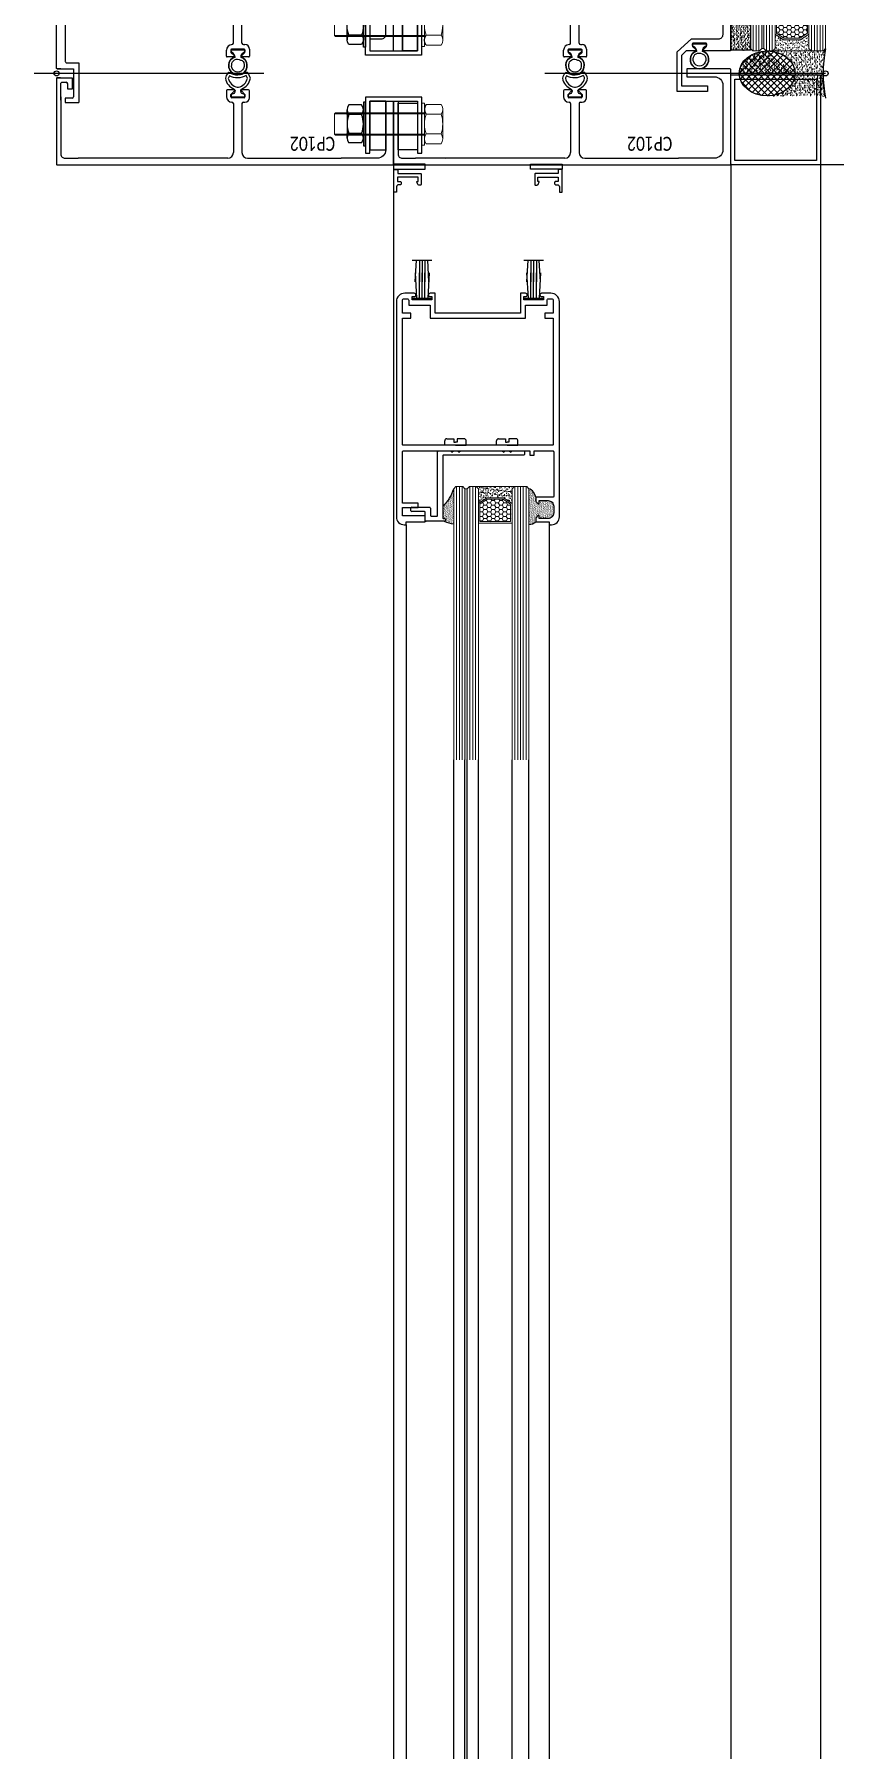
# Model space of a CAD drawing. Header units: millimetres. Extents: x 182 to 305, y 81 to 164.
# Drawn here: x 260.941 to 261.226, y 98.633 to 99.244 of the extents above; entities that cross this region are included whole.
import ezdxf

# ---------------------------------------------------------------- set-up
doc = ezdxf.new("R2010")
doc.units = ezdxf.units.MM
doc.linetypes.add('ACAD_ISO04W100', pattern=[30.5, 24, -3, 0.5, -3])
for name, color, linetype in [('Cascio-Accesorios', 7, 'Continuous'), ('Cascio-Perfil', 7, 'Continuous'), ('Cascio-Perfil Crudo', 7, 'Continuous'), ('Cascio-Rotulo', 7, 'Continuous'), ('Cascio-Silicona', 7, 'Continuous'), ('VMODULO', 7, 'Continuous')]:
    doc.layers.add(name, color=color, linetype=linetype)
doc.layers.add('Cascio-vidrio', color=7, linetype='Continuous', lineweight=9)
doc.styles.add('ROMANS', font='calibri.ttf', dxfattribs={"width": 0.8})
pattern_1 = [(142.5, (2297.59614, -19.48038), (0.0157483, 0.481706), [0, -0.38, 0, -0.425, 0, -0.40625]), (172.5, (2297.59614, -19.4804), (-0.4424442, 0.7055365), [0, -0.205, 0, -0.3425, 0, -0.13125]), (212.5, (2297.90364, -19.48038), (-0.7785355, 0.0014148), [0, -0.125, 0, -0.45, 0, -0.5875]), (222.5, (2297.90364, -19.4804), (-0.7515317, 0.219419), [0, -0.0625, 0, -0.295, 0, -0.3375])]
pattern_2 = [(37.5, (9165.6435, 6357.9147), (-0.04000078, 1.22353309), [0, -0.9652, 0, -1.0795, 0, -1.031875]), (7.5, (9165.6435, 6357.9147), (1.1238082, 1.79206275), [0, -0.5207, 0, -0.86995, 0, -0.333375]), (327.5, (9164.8624, 6357.9147), (1.97748093, 0.00359296), [0, -0.3175, 0, -1.143, 0, -1.49225]), (317.5, (9164.8624, 6357.9147), (1.90889113, 0.5573233), [0, -0.15875, 0, -0.7493, 0, -0.85725])]

# ---------------------------------------------------------------- blocks, each defined once
blk = doc.blocks.new('DVH 6+12+4-4')
at = {"layer": 'Cascio-vidrio', "lineweight": 5}
h = blk.add_hatch(dxfattribs=at)
h.set_pattern_fill('AR-SAND', color=9, scale=0.025, style=0)
h.set_pattern_definition([(217.5, (241.7352, 295.9723), (0.0400008, -1.223533), [0, -0.9652, 0, -1.0795, 0, -1.031875]), (187.5, (241.7352, 295.9723), (-1.123808, -1.792063), [0, -0.5207, 0, -0.86995, 0, -0.333375]), (147.5, (242.5162, 295.9723), (-1.977481, -0.003593), [0, -0.3175, 0, -1.143, 0, -1.49225]), (137.5, (242.5162, 295.9723), (-1.908891, -0.557323), [0, -0.15875, 0, -0.7493, 0, -0.85725])])
h.paths.add_polyline_path([(-20.76, -5.2), (-20.76, 0.8), (-8.76, 0.8), (-8.76, -5.2), (-11.76, -3.2), (-17.76, -3.2)])
at = {"layer": 'Cascio-vidrio', "ltscale": 0.8}
h = blk.add_hatch(color=9, dxfattribs=at)
h.dxf.hatch_style = 1
h.paths.add_polyline_path([(-4.76, -96.52), (-4, -96.52), (-4, 0), (-4.76, 0)])
at = {"layer": 'Cascio-vidrio', "lineweight": 5}
h = blk.add_hatch(dxfattribs=at)
h.set_pattern_fill('HONEY', color=9, scale=7.5, style=0)
h.set_pattern_definition([(180, (-1247.1529, -7950.73134), (-1.40625, 0.81189881), [0.9375, -1.875]), (60, (-1247.1529, -7950.73134), (1.40625, 0.81189882), [0.9375, -1.875]), (120, (-1247.1529, -7950.73134), (-3e-09, 1.62379763), [-1.875, 0.9375])])
h.paths.add_polyline_path([(-11.91, -3.7), (-17.61, -3.7), (-20.26, -5.47), (-20.26, -11.7), (-9.26, -11.7), (-9.26, -5.47)])
at = {"layer": 'Cascio-vidrio', "color": 9, "ltscale": 0.8}
for p, q in [((-25.76, -96.52), (-25.76, 0.8)), ((-24.76, -96.52), (-24.76, 0.8)), ((-23.76, -96.52), (-23.76, 0.8)), ((-22.76, -96.52), (-22.76, 0.8)), ((-21.76, -96.52), (-21.76, 0.8)), ((-7.76, -96.52), (-7.76, 0.8)), ((-6.76, -96.52), (-6.76, 0.8)), ((-5.76, -96.52), (-5.76, 0.8)), ((-3, -96.52), (-3, 0.8)), ((-2, -96.52), (-2, 0.8)), ((-1, -96.52), (-1, 0.8))]:
    blk.add_line(p, q, dxfattribs=at)
at = {"layer": 'Cascio-vidrio', "lineweight": 5}
blk.add_line((-7.76, 0.8), (-21.56, 0.8), dxfattribs=at)
at = {"layer": 'Cascio-vidrio', "lineweight": 13}
for p, q in [((-17.76, -3.2), (-20.76, -5.2)), ((-20.76, -12.2), (-20.76, -5.2)), ((-17.61, -3.7), (-20.26, -5.47)), ((-20.26, -11.7), (-20.26, -5.47)), ((-17.76, -3.2), (-11.76, -3.2)), ((-17.61, -3.7), (-11.91, -3.7)), ((-11.91, -3.7), (-9.26, -5.47)), ((-11.76, -3.2), (-8.76, -5.2)), ((-9.26, -5.47), (-9.26, -11.7)), ((-8.76, -5.2), (-8.76, -12.2)), ((-8.76, -12.2), (-20.76, -12.2)), ((-9.26, -11.7), (-20.26, -11.7))]:
    blk.add_line(p, q, dxfattribs=at)
at = {"layer": 'Cascio-vidrio', "ltscale": 0.8}
for points in [[(-26.76, -96.52), (-26.76, 0), (-25.96, 0.8), (-21.56, 0.8), (-20.76, 0), (-20.76, -96.52)], [(-8.76, -96.52), (-8.76, 0), (-7.96, 0.8), (-5.56, 0.8), (-4.76, 0), (-4.76, -96.52)], [(0, -96.52), (0, 0), (-0.8, 0.8), (-3.2, 0.8), (-4, 0), (-4, -96.52)]]:
    blk.add_lwpolyline(points, dxfattribs=at)
at = {"layer": 'Cascio-vidrio', "color": 9, "ltscale": 0.8}
blk.add_lwpolyline([(-4.76, -96.52), (-4.76, 0), (-4, 0), (-4, -96.52)], dxfattribs=at)
blk = doc.blocks.new('A$C198C253F')
at = {"layer": 'Cascio-Silicona'}
h = blk.add_hatch(dxfattribs=at)
h.set_pattern_fill('AR-SAND', color=256, scale=0.25)
h.set_pattern_definition([(142.5, (2297.59614, -0.48423), (0.0157483, 0.481706), [0, -0.38, 0, -0.425, 0, -0.40625]), (172.5, (2297.59614, -0.48423), (-0.4424442, 0.7055365), [0, -0.205, 0, -0.3425, 0, -0.13125]), (212.5, (2297.90364, -0.48423), (-0.7785355, 0.0014148), [0, -0.125, 0, -0.45, 0, -0.5875]), (222.5, (2297.90364, -0.4842), (-0.7515317, 0.219419), [0, -0.0625, 0, -0.295, 0, -0.3375])])
edge = h.paths.add_edge_path()
edge.add_arc((2171.065057, 33.534358), 0.5, 179.979876088, 270.000002806)
edge.add_arc((2171.065057, 33.534358), 0.5, 270.000002811, 360.000002818)
edge.add_line((2171.565057, 33.534358), (2171.565057, 33.734358))
edge.add_arc((2171.865057, 33.734358), 0.3, 90.00000281, 180.000002818, ccw=False)
edge.add_line((2171.865056, 34.034358), (2175.915056, 34.034359))
edge.add_arc((2185.429139, 42.387277), 12.66053, 221.281616586, 254.833045045)
edge.add_line((2182.116732, 30.167745), (2169.632602, 30.167745))
edge.add_arc((2180.179697, 29.059177), 10.605193, 155.039285884, 173.999874794, ccw=False)
h = blk.add_hatch(dxfattribs=at)
h.set_pattern_fill('AR-SAND', color=256, scale=0.25)
h.set_pattern_definition(pattern_1)
edge = h.paths.add_edge_path()
edge.add_arc((2178.993496, 3.980887), 3.049541, 271.85361261, 348.128811434, ccw=False)
edge.add_line((2179.092136, 0.932941), (2170.292136, 0.932941))
edge.add_line((2170.292136, 0.932941), (2169.297259, 3.353559))
edge.add_line((2169.297259, 3.353559), (2181.977815, 3.353559))
h = blk.add_hatch(dxfattribs=at)
h.set_pattern_fill('AR-SAND', color=256, scale=0.25)
h.set_pattern_definition(pattern_1)
edge = h.paths.add_edge_path()
edge.add_line((2171.492136, -0.267059), (2172.392136, -0.267059))
edge.add_arc((2172.392136, 0.032941), 0.3, 270, 359.999999997)
edge.add_line((2172.692136, 0.032941), (2171.792136, 0.932941))
edge.add_line((2171.792136, 0.932941), (2177.592136, 0.932941))
edge.add_line((2177.592136, 0.932941), (2176.692136, 0.032941))
edge.add_arc((2176.992136, 0.032941), 0.3, 180, 270)
edge.add_line((2176.992136, -0.267059), (2177.892136, -0.267059))
edge.add_line((2177.892136, -0.267059), (2177.892136, -3.473923))
edge.add_arc((2175.892136, -3.473923), 2, 270, 360, ccw=False)
edge.add_line((2175.892136, -5.473923), (2173.492136, -5.473923))
edge.add_arc((2173.492136, -3.473923), 2, 180, 270, ccw=False)
edge.add_line((2171.492136, -3.473923), (2171.492136, -0.267059))
at = {"layer": 'Cascio-Accesorios', "color": 1}
for p, q in [((2249.892136, 44.851067, 0.003682), (2249.892136, 37.851067, 0.003682)), ((2258.892136, 43.851067, 0.003682), (2249.892136, 43.351067, 0.003682)), ((2255.745608, 43.78143, 0.003682), (2263.492136, 43.351067, 0.003682)), ((2263.492136, 44.851067, 0.003682), (2263.492136, 37.851067, 0.003682)), ((2249.892136, 42.351067, 0.003682), (2258.892136, 42.351067, 0.003682)), ((2249.892136, 41.351067, 0.003682), (2258.892136, 41.351067, 0.003682)), ((2249.892136, 40.351067, 0.003682), (2258.892136, 40.351067, 0.003682)), ((2258.892136, 38.851067, 0.003682), (2249.892136, 39.351067, 0.003682)), ((2263.492136, 42.351067, 0.003682), (2255.745608, 42.351067, 0.003682)), ((2263.492136, 41.351067, 0.003682), (2255.745608, 41.351067, 0.003682)), ((2263.492136, 40.351067, 0.003682), (2255.745608, 40.351067, 0.003682)), ((2255.745608, 38.920704, 0.003682), (2263.492136, 39.351067, 0.003682)), ((2249.892136, 5.17124, 0.003682), (2249.892136, -1.82876, 0.003682)), ((2258.892136, 4.17124, 0.003682), (2249.892136, 3.67124, 0.003682)), ((2249.892136, 2.67124, 0.003682), (2258.892136, 2.67124, 0.003682)), ((2249.892136, 1.67124, 0.003682), (2258.892136, 1.67124, 0.003682)), ((2249.892136, 0.67124, 0.003682), (2258.892136, 0.67124, 0.003682)), ((2255.745608, 4.101602, 0.003682), (2263.492136, 3.67124, 0.003682)), ((2263.492136, 2.67124, 0.003682), (2255.745608, 2.67124, 0.003682)), ((2263.492136, 1.67124, 0.003682), (2255.745608, 1.67124, 0.003682)), ((2263.492136, 0.67124, 0.003682), (2255.745608, 0.67124, 0.003682)), ((2263.492136, 5.17124, 0.003682), (2263.492136, -1.82876, 0.003682)), ((2258.892136, -0.82876, 0.003682), (2249.892136, -0.32876, 0.003682)), ((2255.745608, -0.759123, 0.003682), (2263.492136, -0.32876, 0.003682))]:
    blk.add_line(p, q, dxfattribs=at)
at = {"layer": 'Cascio-Accesorios', "color": 8}
for p, q in [((2197.592136, 33.336642, 0.003682), (2199.12767, 33.336642, 0.003682)), ((2197.592136, 29.488212, 0.003682), (2197.592136, 33.336642, 0.003682)), ((2199.89767, 32.566643, 0.003682), (2199.897672, 30.064137, 0.003682)), ((2197.592136, 29.488212, 0.003682), (2197.592136, 25.639782, 0.003682)), ((2197.592136, 25.639782, 0.003682), (2199.12767, 25.639782, 0.003682)), ((2198.74267, 30.064137, 0.003682), (2198.74267, 29.488212, 0.003682)), ((2199.897672, 30.064137, 0.003682), (2198.74267, 30.064137, 0.003682)), ((2198.74267, 28.912287, 0.003682), (2198.74267, 29.488212, 0.003682)), ((2199.897672, 28.912287, 0.003682), (2198.74267, 28.912287, 0.003682)), ((2199.89767, 26.409782, 0.003682), (2199.897672, 28.912287, 0.003682)), ((2197.592136, 14.936642, 0.003682), (2199.12767, 14.936642, 0.003682)), ((2197.592136, 11.088212, 0.003682), (2197.592136, 14.936642, 0.003682)), ((2199.89767, 14.166643, 0.003682), (2199.897672, 11.664137, 0.003682)), ((2197.592136, 11.088212, 0.003682), (2197.592136, 7.239782, 0.003682)), ((2197.592136, 7.239782, 0.003682), (2199.12767, 7.239782, 0.003682)), ((2198.74267, 11.664137, 0.003682), (2198.74267, 11.088212, 0.003682)), ((2199.897672, 11.664137, 0.003682), (2198.74267, 11.664137, 0.003682)), ((2198.74267, 10.512287, 0.003682), (2198.74267, 11.088212, 0.003682)), ((2199.897672, 10.512287, 0.003682), (2198.74267, 10.512287, 0.003682)), ((2199.89767, 8.009782, 0.003682), (2199.897672, 10.512287, 0.003682))]:
    blk.add_line(p, q, dxfattribs=at)
for centre, start, end in [((2199.12767, 32.566642, 0.003682), 0.000031, 90), ((2199.12767, 26.409782, 0.003682), 270, 359.999969), ((2199.12767, 14.166642, 0.003682), 0.000031, 90), ((2199.12767, 8.009782, 0.003682), 270, 359.999969)]:
    blk.add_arc(centre, 0.77, start, end, dxfattribs=at)
at = {"layer": 'Cascio-Perfil', "ltscale": 2.5}
for p, q in [((2169.292136, 47.038131, 116092.850077), (1566.558862, 47.038131, 116092.850077)), ((2174.015055, 40.538212, 0.003682), (2174.015055, 45.030438, 0.003682)), ((2174.315055, 45.330438, 0.003682), (2175.215055, 45.330438, 0.003682)), ((2175.515055, 45.030438, 0.003682), (2175.515055, 38.738213, 0.003682)), ((2170.565057, 33.534534, 0.05733), (2170.565056, 39.938212, 0.003682)), ((2170.565057, 33.534534, -116092.789066), (2170.565056, 39.938212, -116092.842714)), ((2170.865056, 40.238212, 0.003682), (2173.715055, 40.238212, 0.003682)), ((2170.865056, 40.238212, -116092.842714), (2173.715055, 40.238212, -116092.842714)), ((2175.215056, 38.438213, 0.003682), (2172.665056, 38.438212, 0.003682)), ((2175.215056, 38.438213, -116092.842714), (2172.665056, 38.438212, -116092.842714)), ((2169.592136, -3.902981, 0.003682), (1566.558862, -3.902981, 116092.850077))]:
    blk.add_line(p, q, dxfattribs=at)
at = {"layer": 'Cascio-Perfil', "ltscale": 2.5, "elevation": 0.003682}
blk.add_lwpolyline([(2179.092136, 0.932941), (2177.592136, 0.932941), (2176.692136, 0.032941, 0.414214), (2176.992136, -0.267059), (2177.892136, -0.267059), (2177.892136, -3.473923, -0.414214), (2175.892136, -5.473923), (2173.492136, -5.473923, -0.414214), (2171.492136, -3.473923), (2171.492136, -0.267059), (2172.392136, -0.267059, 0.414214), (2172.692136, 0.032941), (2171.792136, 0.932941), (2170.292136, 0.932941), (2170.292136, -3.902981), (2169.592136, -3.902981, 0.414214), (2169.292136, -4.202981), (2169.292136, -4.673923, 0.414214), (2172.092136, -7.473923), (2248.692136, -7.473923, 0.414214), (2251.692136, -4.473923), (2251.692136, -1.17876, 0.414214), (2251.092136, -0.57876, 0.414214), (2250.492136, -1.17876), (2250.492136, -1.82876), (2249.292136, -1.82876), (2249.292136, 5.17124), (2250.492136, 5.17124), (2250.492136, 4.52124, 0.414214), (2251.092136, 3.92124, 0.414214), (2251.692136, 4.52124), (2251.692136, 6.382145), (2244.592136, 6.382145), (2244.592136, 36.682145), (2251.692136, 36.682145), (2251.692136, 38.501067, 0.414214), (2251.092136, 39.101067, 0.414214), (2250.492136, 38.501067), (2250.492136, 37.851067), (2249.292136, 37.851067), (2249.292136, 44.851067), (2250.492136, 44.851067), (2250.492136, 44.201067, 0.414214), (2251.092136, 43.601067, 0.414214), (2251.692136, 44.201067), (2251.692136, 47.538212, 0.414214), (2248.692136, 50.538212), (2247.492136, 50.538212), (2172.092136, 50.538212, 0.414214), (2169.292136, 47.738212), (2169.292136, 47.682941), (2169.294586, 47.338131, 0.414214), (2169.594586, 47.038131), (2170.294586, 47.038131), (2170.292136, 40.238212), (2172.492136, 40.238212), (2172.492136, 48.338212), (2175.492136, 48.338212), (2175.492136, 42.775096), (2176.992136, 42.775096), (2176.992136, 48.338212), (2195.292136, 48.338212, -0.414214), (2195.592136, 48.038212), (2195.592136, 31.238212), (2195.092136, 30.738212), (2195.592136, 30.238212), (2195.592136, 28.738212), (2195.092136, 28.238212), (2195.592136, 27.738212), (2195.592136, 12.838212), (2195.092136, 12.338212), (2195.592136, 11.838212), (2195.592136, 10.338212), (2195.092136, 9.838212), (2195.592136, 9.338212), (2195.592136, 3.027019), (2194.092136, 3.027019), (2194.092136, 1.527019), (2195.592136, 1.527019), (2195.592136, -5.173923, -0.414214), (2195.292136, -5.473923), (2179.392136, -5.473923, -0.414214), (2179.092136, -5.173923)], format="xyb", close=True, dxfattribs=at)
at = {"layer": 'Cascio-Perfil', "ltscale": 2.5}
for points, elevation in [([(2292.988156, 43.078634), (2292.988156, 50.076548), (2292.208156, 50.076548), (2291.462176, 50.076548), (2291.462176, 49.166548, -0.414214), (2291.072176, 48.776548), (2290.664834, 48.776548, -0.46718), (2290.280955, 49.235371), (2290.280955, 49.749507, 0.414214), (2289.580955, 50.449507), (2287.706426, 50.449507), (2287.706426, 51.449507), (2295.719226, 51.449507), (2295.719226, 50.049507), (2294.288156, 50.049507), (2294.288156, 41.969265, -0.414214), (2293.988156, 41.669265), (2290.487176, 41.669265, -0.414214), (2290.162176, 41.994265), (2290.162176, 42.502709, -0.29391), (2290.390534, 42.857634), (2291.278295, 43.261942, -0.545703), (2291.462176, 43.143634), (2291.462176, 42.883634, 0.414214), (2291.592176, 42.753634), (2292.788156, 42.753634, 0.414214), (2292.988156, 42.953634), (2292.988156, 50.076548)], 0.003682), ([(2247.492136, -3.086778), (2249.192136, -3.086778, -0.414214), (2249.692136, -3.586778), (2249.692136, -4.773923, -0.414214), (2249.192136, -5.273923), (2244.592136, -5.273923), (2244.592136, -2.273923), (2242.792136, -2.273923), (2242.792136, -5.273923), (2197.892136, -5.273923, -0.414214), (2197.592136, -4.973923), (2197.592136, 48.038212, -0.414214), (2197.892136, 48.338212), (2242.792136, 48.338212), (2242.792136, 45.338212), (2244.592136, 45.338212), (2244.592136, 48.338212), (2249.192136, 48.338212, -0.414214), (2249.692136, 47.838212), (2249.692136, 46.651067, -0.414214), (2249.192136, 46.151067), (2247.492136, 46.151067), (2247.492136, 38.482145), (2242.792136, 38.482145), (2242.792136, 4.582145), (2247.492136, 4.582145), (2247.492136, -3.12876)], 0.003682), ([(2172.365056, 36.134358, 0.414214), (2172.665056, 35.834358), (2195.292136, 35.834359, -0.414214), (2195.592136, 35.534359), (2195.592136, 5.230438, -0.414214), (2195.292136, 4.930438), (2194.392136, 4.930438, -0.414214), (2194.092136, 5.230438), (2194.092136, 33.734359, 0.414214), (2193.792136, 34.034359), (2171.865056, 34.034358, 0.414214), (2171.565057, 33.734358), (2171.565057, 33.534358, -0.414214), (2171.065057, 33.034358, -0.414316), (2170.565057, 33.534534)], 0.05733), ([(2172.365056, 36.134358, 0.414214), (2172.665056, 35.834358), (2195.292136, 35.834359, -0.414214), (2195.592136, 35.534359), (2195.592136, 5.230438, -0.414214), (2195.292136, 4.930438), (2194.392136, 4.930438, -0.414214), (2194.092136, 5.230438), (2194.092136, 33.734359, 0.414214), (2193.792136, 34.034359), (2171.865056, 34.034358, 0.414214), (2171.565057, 33.734358), (2171.565057, 33.534358, -0.414214), (2171.065057, 33.034358, -0.414316), (2170.565057, 33.534534)], -116092.789066), ([(2292.988156, -0.105818), (2292.988156, -7.103732), (2292.208156, -7.103732), (2291.462176, -7.103732), (2291.462176, -6.193732, 0.414214), (2291.072176, -5.803732), (2290.664834, -5.803732, 0.46718), (2290.280955, -6.262555), (2290.280955, -6.776691, -0.414214), (2289.580955, -7.476691), (2287.706426, -7.476691), (2287.706426, -8.476691), (2295.719226, -8.476691), (2295.719226, -7.076691), (2294.288156, -7.076691), (2294.288156, 1.003551, 0.414214), (2293.988156, 1.303551), (2290.487176, 1.303551, 0.414214), (2290.162176, 0.978551), (2290.162176, 0.470107, 0.29391), (2290.390534, 0.115182), (2291.278295, -0.289126, 0.545703), (2291.462176, -0.170818), (2291.462176, 0.089182, -0.414214), (2291.592176, 0.219182), (2292.788156, 0.219182, -0.414214), (2292.988156, 0.019182), (2292.988156, -7.103732)], 0.003682)]:
    blk.add_lwpolyline(points, format="xyb", dxfattribs=dict(at, elevation=elevation))
at = {"layer": 'Cascio-Perfil', "ltscale": 2.5, "extrusion": (-1, -4.15953e-07, 0), "elevation": -2172.365071}
blk.add_lwpolyline([(-38.137309, 0.003682), (-36.133455, 0.05733)], dxfattribs=at)
at = {"layer": 'Cascio-Perfil', "ltscale": 2.5, "extrusion": (-1, -4.15948e-07, 0), "elevation": -2172.365071}
blk.add_lwpolyline([(-38.137309, -116092.842714), (-36.133455, -116092.789066)], dxfattribs=at)
at = {"layer": 'Cascio-Perfil', "ltscale": 2.5}
for centre, start, end in [((2174.315055, 45.030438, 0.003682), 90, 180), ((2175.215055, 45.030438, 0.003682), 0.000003, 90), ((2170.865056, 39.938212, 0.003682), 90, 180.000003), ((2170.865056, 39.938212, -116092.842714), 90, 180.000003), ((2172.665056, 38.138212, 0.003682), 90.000003, 180.000003), ((2172.665056, 38.138212, -116092.842714), 90.000003, 180.000003), ((2173.715055, 40.538212, 0.003682), 270, 360), ((2173.715055, 40.538212, -116092.842714), 270, 360), ((2175.215055, 38.738213, 0.003682), 270.000003, 0.000003), ((2175.215055, 38.738213, -116092.842714), 270.000003, 0.000003)]:
    blk.add_arc(centre, 0.3, start, end, dxfattribs=at)
at = {"layer": 'Cascio-Silicona', "elevation": 0.003682}
for points in [[(2297.609226, 51.54098), (2295.819226, 51.54098), (2295.819226, 40.229073), (2297.609226, 40.229073)], [(2297.609226, -8.476691), (2295.819226, -8.476691), (2295.819226, 2.835216), (2297.609226, 2.835216)]]:
    blk.add_lwpolyline(points, close=True, dxfattribs=at)
at = {"layer": 'Cascio-Silicona', "color": 1}
for centre, radius, start, end in [((2180.179697, 29.059177, -6.984403), 10.605193, 155.039286, 173.999875), ((2185.464426, 42.278454, -116093.218058), 12.615687, 220.804473, 254.637133), ((2173.968348, 3.647123, -116092.830828), 4.569608, 183.683374, 216.438804), ((2178.643382, 4.601373, -232185.68911), 3.695777, 276.974263, 340.267317)]:
    blk.add_arc(centre, radius, start, end, dxfattribs=at)
at = {"layer": 'VMODULO'}
for p, q in [((1287.650067, 30.113559, -232189.055732), (2085.601101, 30.113559, -116089.482695)), ((1287.692875, 26.113559, -232182.558484), (2085.643909, 26.113559, -116082.985447)), ((1287.692875, 25.353559, -232182.558484), (2085.643909, 25.353559, -116082.985447)), ((1259.941249, 21.353559, -232182.375636), (2085.601101, 21.353559, -116089.482695)), ((1259.941249, 9.353559, -232182.375636), (2085.601101, 9.353559, -116089.482695)), ((1260.255831, 3.36537, -232193.337174), (2085.601101, 3.36537, -116100.444234))]:
    blk.add_line(p, q, dxfattribs=at)
at = {"xscale": -1, "rotation": 270}
blk.add_blockref('DVH 6+12+4-4', (2182.122136, 30.113559, -116089.482695), dxfattribs=at)
blk = doc.blocks.new('A$C374C1684')
at = {"layer": 'Cascio-Accesorios', "color": 8, "ltscale": 5}
for p, q in [((0.731875, 2.684201, -45100.158411), (0.731875, 12.789444, -45100.158411)), ((0.731875, 12.789444, -45100.158411), (0.731875, 11.105237, -45100.158411)), ((1.363453, 14.473651, -45100.158411), (5.869489, 14.473651, -45100.158411)), ((6.501067, 2.684201, -45100.158411), (6.501067, 12.789444, -45100.158411)), ((6.501067, 12.789444, -45100.158411), (6.501067, 11.105237, -45100.158411)), ((6.501067, 2.684201, -45100.158411), (6.501067, 12.789444, -45100.158411)), ((6.501067, 12.789444, -45100.158411), (6.501067, 11.105237, -45100.158411)), ((0.731875, 3.736831, -45100.158411), (0.731875, 11.736815, -45100.158411)), ((1.363453, 11.105237, -45100.158411), (5.869489, 11.105237, -45100.158411)), ((6.501067, 3.736831, -45100.158411), (6.501067, 11.736815, -45100.158411)), ((6.501067, 3.736831, -45100.158411), (6.501067, 11.736815, -45100.158411)), ((0.731875, 4.368408, -45100.158411), (0.731875, 2.684201, -45100.158411)), ((1.363453, 4.368408, -45100.158411), (5.869489, 4.368408, -45100.158411)), ((1.363453, 0.999994, -45100.158411), (5.869489, 0.999994, -45100.158411)), ((6.501067, 4.368408, -45100.158411), (6.501067, 2.684201, -45100.158411)), ((6.501067, 4.368408, -45100.158411), (6.501067, 2.684201, -45100.158411))]:
    blk.add_line(p, q, dxfattribs=at)
at = {"layer": 'Cascio-Accesorios', "color": 8, "ltscale": 5, "elevation": -45100.158411}
blk.add_lwpolyline([(0.749997, 15.473649), (-0.000002, 15.473649), (-0.000002, -0.000004), (0.749997, -0.000004)], close=True, dxfattribs=at)
at = {"layer": 'Cascio-Accesorios', "color": 8, "ltscale": 5}
for centre, radius, start, end in [((3.293274, 12.789444, -45100.158411), 2.561398, 138.88791, 221.11209), ((3.939669, 12.789444, -45100.158411), 2.561398, 318.88791, 41.11209), ((10.030102, 7.736823, -45100.158411), 9.298227, 158.760689, 201.239311), ((1.363453, 11.105237, -45100.158411), 5.35e-14, 90, 352.224181), ((5.869489, 11.105237, -45100.158411), 5.35e-14, 187.775819, 90), ((-2.79716, 7.736823, -45100.158411), 9.298227, 338.760689, 21.239311), ((3.293274, 2.684201, -45100.158411), 2.561398, 138.88791, 221.11209), ((3.939669, 2.684201, -45100.158411), 2.561398, 318.88791, 41.11209)]:
    blk.add_arc(centre, radius, start, end, dxfattribs=at)
blk = doc.blocks.new('bulon 7.95x32')
at = {"layer": 'Cascio-Accesorios', "color": 8, "lineweight": 9, "ltscale": 5}
for p, q in [((-0.594381, 6.976516), (-5.907895, 6.976516)), ((-6.502276, 5.226516), (-6.502276, -5.066151)), ((-0.594381, 3.476516), (-5.907895, 3.476516)), ((0, 5.066151), (0, -5.066151)), ((31.65, 3.951518, 178402.451728), (0, 3.951522)), ((32, 3.601518, 168490.710426), (0, 3.601522)), ((31.65, 3.951518, 168490.710426), (32, 3.601518, 168490.710426)), ((32, -3.648486, -168490.710426), (32, 3.601518, 168490.710426)), ((-0.594381, -3.523484), (-5.907895, -3.523484)), ((32, -3.648486, 168490.710426), (0, -3.64849)), ((31.65, -3.998486, 178402.451728), (0, -3.99849)), ((31.65, -3.998486, 168490.710426), (32, -3.648486, 168490.710426)), ((-0.594381, -7.023484), (-5.907895, -7.023484))]:
    blk.add_line(p, q, dxfattribs=at)
blk.add_lwpolyline([(0, -7.5), (1, -7.5), (1, 7.5), (0, 7.5)], close=True, dxfattribs=at)
for centre, radius, start, end in [((-3.628878, 5.226516), 2.873399, 142.480248, 217.519752), ((-2.873399, 5.226516), 2.873399, 322.480248, 37.519752), ((4.084644, -0.023484), 10.587768, 160.696615, 199.303385), ((-10.58692, -0.023484), 10.587768, 340.696615, 19.303385), ((-3.665039, -5.273484), 2.844803, 142.03668, 217.96332)]:
    blk.add_arc(centre, radius, start, end, dxfattribs=at)
at = {"layer": 'Cascio-Accesorios', "color": 8, "ltscale": 10}
blk.add_arc((-4.224417, 3.279967), 5.02e-14, 90, 352.224181, dxfattribs=at)
at = {"layer": 'Cascio-Accesorios', "color": 8}
blk.add_arc((-2.837237, -5.273484), 2.844803, 322.03668, 37.96332, dxfattribs=at)
blk = doc.blocks.new('U 20x20-JL')
at = {"layer": 'Cascio-Perfil Crudo'}
blk.add_lwpolyline([(-20, 1.5), (0, 1.5), (0, 0), (-18.5, 0), (-18.5, -17), (0, -17), (0, -18.5), (-20, -18.5)], close=True, dxfattribs=at)
blk = doc.blocks.new('A$C1DB34330')
for centre, radius in [((7.954764, 32.50029), 0.895117), ((7.956083, 32.50029), 0.895107), ((281.648305, 32.50029), 0.895107), ((281.648676, 32.50029), 0.895117)]:
    blk.add_circle(centre, radius)
at = {"layer": 'Cascio-Accesorios'}
for points in [[(71.431826, 26.38101, -0.099387), (71.093211, 25.34466), (70.373684, 25.130007, 0.331632), (70.016626, 24.650879), (70.016626, 24.162225), (74.883891, 24.162225), (74.883891, 24.650879, 0.331632), (74.526833, 25.130007), (73.807306, 25.34466, -0.099387), (73.468692, 26.38101, -0.336481), (73.775069, 26.902139, 0.253762), (76.90021, 30.74482, 0.126459), (75.88357, 32.771034, 0.392085), (75.207764, 32.843517, -0.321125), (69.578138, 32.736322, 0.392085), (68.905581, 32.638166, 0.116798), (68.000307, 30.74482, 0.254204), (71.125448, 26.902139, -0.336481)], [(72.657727, 27.599826, 0.29008), (75.874597, 30.728816, 0.08071), (75.398129, 31.764163, -0.275129), (69.429, 31.650504, 0.071164), (69.025812, 30.728426, 0.291061), (72.249703, 27.59924, 0.10309)], [(191.431826, 26.38101, -0.099387), (191.093211, 25.34466), (190.373684, 25.130007, 0.331632), (190.016626, 24.650879), (190.016626, 24.162225), (194.883891, 24.162225), (194.883891, 24.650879, 0.331632), (194.526833, 25.130007), (193.807306, 25.34466, -0.099387), (193.468692, 26.38101, -0.336481), (193.775069, 26.902139, 0.253762), (196.90021, 30.74482, 0.126459), (195.88357, 32.771034, 0.392085), (195.207764, 32.843517, -0.321125), (189.578138, 32.736322, 0.392085), (188.905581, 32.638166, 0.116798), (188.000307, 30.74482, 0.254204), (191.125448, 26.902139, -0.336481)], [(192.657727, 27.599826, 0.29008), (195.874597, 30.728816, 0.08071), (195.398129, 31.764163, -0.275129), (189.429, 31.650504, 0.071164), (189.025812, 30.728426, 0.291061), (192.249703, 27.59924, 0.10309)]]:
    blk.add_lwpolyline(points, format="xyb", close=True, dxfattribs=at)
at = {"layer": 'Cascio-Perfil', "color": 8, "linetype": 'ACAD_ISO04W100', "ltscale": 0.5}
blk.add_line((281.648676, 32.50029), (-0.000599, 32.50029), dxfattribs=at)
at = {"layer": 'Cascio-Perfil'}
for p, q in [((8.170939, 30.90029), (13.497914, 30.90029)), ((13.497914, 30.90029), (13.497914, 26.925322)), ((11.897932, 26.925322), (11.897932, 28.83029)), ((13.497914, 26.925322), (11.897932, 26.925322)), ((68.371594, 26.350358), (68.371594, 24.282381)), ((70.925761, 26.650355), (68.67159, 26.650355)), ((69.971576, 25.050372), (71.130358, 26.130954)), ((69.971576, 24.150382), (69.971576, 25.050372)), ((73.812739, 26.130954), (74.971521, 25.050372)), ((76.271507, 26.650355), (74.017336, 26.650355)), ((74.971521, 25.050372), (74.971521, 24.150382)), ((76.571504, 23.850385), (76.571504, 26.350358)), ((188.371594, 26.350358), (188.371594, 24.282381)), ((190.925761, 26.650355), (188.67159, 26.650355)), ((189.971576, 25.050372), (191.130358, 26.130954)), ((189.971576, 24.150382), (189.971576, 25.050372)), ((193.812739, 26.130954), (194.971521, 25.050372)), ((196.271507, 26.650355), (194.017336, 26.650355)), ((194.971521, 25.050372), (194.971521, 24.150382)), ((196.571504, 23.850385), (196.571504, 26.350358)), ((74.671524, 23.850385), (70.271573, 23.850385)), ((70.858047, 21.742972), (70.858047, 4.3326)), ((73.906013, 21.742409), (73.906013, 4.3326)), ((74.414008, 22.250403), (74.971521, 22.250403)), ((127.870939, 2.746404), (127.870939, 22.146009)), ((194.671524, 23.850385), (190.271573, 23.850385)), ((190.858047, 21.742972), (190.858047, 4.3326)), ((193.906013, 21.742409), (193.906013, 4.3326)), ((194.414008, 22.250403), (194.971521, 22.250403)), ((247.870939, 2.746404), (247.870939, 22.146009)), ((68.826069, 2.30029), (15.620939, 2.30029)), ((188.826069, 2.30029), (135.620939, 2.30029))]:
    blk.add_line(p, q, dxfattribs=at)
at = {"layer": 'Cascio-Perfil', "color": 9, "linetype": 'ACAD_ISO04W100', "ltscale": 0.5}
blk.add_line((281.648305, 32.50029), (101.791722, 32.50029), dxfattribs=at)
at = {"layer": 'Cascio-Perfil'}
for points in [[(9.370939, 30.90029), (8.170939, 30.90029, 0.414214), (7.870939, 30.60029), (7.870939, 0.30029, 0.414214), (8.170939, 0.00029), (127.570939, 0.00029, 0.414214), (127.870939, 0.30029), (127.870939, 2.746404)], [(247.870939, 22.146009), (247.870939, 33.800273, 0.414214), (247.570939, 34.100273), (232.279195, 34.100273)], [(232.279195, 31.300273), (242.070939, 31.300273, -0.414214), (245.070939, 28.300273), (245.070939, 26.375273)], [(9.470939, 22.95029), (9.470939, 29.03029, -0.414214), (9.970939, 29.33029), (11.397932, 29.33029)], [(245.070939, 26.375273), (245.070939, 5.30029, -0.414214), (242.070939, 2.30029), (229.270939, 2.30029)], [(9.470939, 24.17697), (9.470939, 3.80029, 0.414214), (10.970939, 2.30029), (15.620939, 2.30029)], [(125.070939, 22.60029), (125.070939, 5.30029, -0.414214), (122.070939, 2.30029), (109.270939, 2.30029)], [(127.870939, 22.60029), (127.870939, 0.30029, 0.414214), (128.170939, 0.00029), (247.570939, 0.00029, 0.414214), (247.870939, 0.30029), (247.870939, 2.746404)], [(129.470939, 22.60029), (129.470939, 3.80029, 0.414214), (130.970939, 2.30029), (135.620939, 2.30029)]]:
    blk.add_lwpolyline(points, format="xyb", dxfattribs=at)
for points in [[(232.279195, 34.100273), (232.279195, 31.300273)], [(127.870939, 22.146009), (127.870939, 22.60029)], [(129.470939, 24.17697), (129.470939, 24.10029)], [(127.870939, 5.85447), (127.870939, 8.604817)], [(127.870939, 5.854177), (127.870939, 8.604554)], [(247.870939, 5.85447), (247.870939, 8.604817)], [(247.870939, 5.854177), (247.870939, 8.604554)], [(26.220939, 2.30029), (26.120939, 2.20029)], [(75.937991, 2.300622), (109.270939, 2.30029)], [(146.220939, 2.30029), (146.120939, 2.20029)], [(195.937991, 2.300622), (229.270939, 2.30029)]]:
    blk.add_lwpolyline(points, dxfattribs=at)
at = {"layer": 'Cascio-Perfil', "color": 1}
for points in [[(119.370939, 22.60029), (119.370939, 5.30029), (125.070939, 5.30029), (125.070939, 22.60029)], [(136.370939, 21.959626), (136.370939, 5.30029), (129.470939, 5.30029), (129.470939, 21.959626)]]:
    blk.add_lwpolyline(points, close=True, dxfattribs=at)
at = {"layer": 'Cascio-Perfil'}
for centre, radius, start, end in [((11.397932, 28.83029), 0.5, 0, 90), ((68.67159, 26.350358), 0.299997, 90, 180), ((70.925761, 26.350358), 0.299997, 313, 90), ((74.017336, 26.350358), 0.299997, 90, 227), ((76.271507, 26.350358), 0.299997, 0, 90), ((188.67159, 26.350358), 0.299997, 90, 180), ((190.925761, 26.350358), 0.299997, 313, 90), ((194.017336, 26.350358), 0.299997, 90, 227), ((196.271507, 26.350358), 0.299997, 0, 90), ((70.403571, 24.282381), 2.031978, 180, 268.792653), ((70.271573, 24.150382), 0.299997, 180, 270), ((70.350053, 21.742972), 0.507994, 0, 88.792653), ((74.414008, 21.742409), 0.507994, 90, 180), ((74.671524, 24.150382), 0.299997, 270, 0), ((74.971521, 23.850385), 1.599982, 270, 0), ((190.403571, 24.282381), 2.031978, 180, 268.792653), ((190.271573, 24.150382), 0.299997, 180, 270), ((190.350053, 21.742972), 0.507994, 0, 88.792653), ((194.414008, 21.742409), 0.507994, 90, 180), ((194.671524, 24.150382), 0.299997, 270, 0), ((194.971521, 23.850385), 1.599982, 270, 0), ((68.826069, 4.3326), 2.031978, 270, 0), ((75.937991, 4.3326), 2.031978, 180, 270), ((188.826069, 4.3326), 2.031978, 270, 0), ((195.937991, 4.3326), 2.031978, 180, 270)]:
    blk.add_arc(centre, radius, start, end, dxfattribs=at)
at = {"layer": 'Cascio-Perfil', "xscale": 0.999998, "yscale": 0.999998, "zscale": 0.999998, "rotation": 180}
blk.add_blockref('bulon 7.95x32', (138.870937, 14.459641), dxfattribs=at)
at = {"layer": 'Cascio-Perfil', "rotation": 180}
blk.add_blockref('A$C374C1684', (117.870939, 22.255338), dxfattribs=at)
at = {"layer": 'Cascio-Perfil', "xscale": -1, "rotation": 90}
blk.add_blockref('U 20x20-JL', (119.370939, 4.10029), dxfattribs=at)
at = {"layer": 'Defpoints', "char_height": 5, "width": 31.594594, "attachment_point": 1, "rotation": 180, "style": 'ROMANS'}
for insert in [(107.043323, 4.950854), (227.043323, 4.950854)]:
    blk.add_mtext('CP102', dxfattribs=dict(at, insert=insert))
blk = doc.blocks.new('CP101-Doble')
at = {"layer": 'Cascio-Accesorios'}
h = blk.add_hatch(dxfattribs=at)
h.set_pattern_fill('ANSI33', color=8, scale=5.079944, angle=135, style=0)
h.set_pattern_definition([(180, (-72647.3592, -14790.9524), (-2e-16, -1.26998603), []), (180, (-72647.9941, -14790.3174), (-2e-16, -1.26998603), [0.634993015, -0.317496507])])
h.paths.add_polyline_path([(32.5, 26.76), (25.39, 26.76), (25.39, 33.78), (32.5, 33.78)])
at = {"layer": 'Cascio-Silicona'}
h = blk.add_hatch(dxfattribs=at)
h.set_pattern_fill('AR-SAND', color=256, scale=0.507994, style=0)
h.set_pattern_definition([(37.5, (-72647.35915, -14790.9524), (-0.032000274, 0.978815707), [0, -0.772151506, 0, -0.8635905, 0, -0.825490919]), (7.5, (-72647.3592, -14790.9524), (0.899036676, 1.43363443), [0, -0.4165554176, 0, -0.695952344, 0, -0.266697066]), (327.5, (-72647.984, -14790.9524), (1.581966663, 0.002874768), [0, -0.253997206, 0, -0.914389941, 0, -1.193786867]), (317.5, (-72647.984, -14790.9524), (1.527095516, 0.445854282), [0, -0.126998603, 0, -0.599433406, 0, -0.685792456])])
h.paths.add_polyline_path([(25.39, 26.76), (8.3, 26.76), (8.3, 33.78), (25.39, 33.78)])
for centre in [(0, 273.69), (0, 273.69), (0, 0), (0, 0)]:
    blk.add_circle(centre, 0.895)
at = {"layer": 'Cascio-Accesorios'}
for p, q in [((5.75, 210.2), (5.76, 210.2)), ((5.76, 208.2), (5.75, 208.2)), ((7.4, 207.12), (6.83, 207.84)), ((7.18, 210.82), (7.4, 211.27)), ((7.88, 211.63), (8.36, 211.63)), ((8.36, 211.63), (8.36, 206.76)), ((8.36, 206.76), (7.88, 206.76)), ((7.88, 91.63), (8.36, 91.63)), ((8.36, 91.63), (8.36, 86.76)), ((5.75, 90.2), (5.76, 90.2)), ((5.76, 88.2), (5.75, 88.2)), ((7.4, 87.12), (6.83, 87.84)), ((7.18, 90.82), (7.4, 91.27)), ((8.36, 86.76), (7.88, 86.76)), ((32.5, 34.08), (32.5, 26.76))]:
    blk.add_line(p, q, dxfattribs=at)
for points in [[(5.75, 210.2, 0.409983), (3.05, 212.41, 1.117988), (3.05, 205.99, 0.410001), (5.75, 208.2)], [(4.76, 208.29, -0.426819), (3.05, 206.99, -1.172901), (3.05, 211.4, -0.612137), (4.76, 208.29, -0.517798)], [(5.75, 90.2, 0.409983), (3.05, 92.41, 1.117988), (3.05, 85.99, 0.410001), (5.75, 88.2)], [(4.76, 88.29, -0.426819), (3.05, 87, -1.172901), (3.05, 91.4, -0.612137), (4.76, 88.29, -0.517798)], [(7.9, 45.9, 0.409983), (5.2, 48.11, 1.117988), (5.2, 41.69, 0.410001), (7.9, 43.9)], [(6.91, 43.99, -0.426819), (5.2, 42.7, -1.172901), (5.2, 47.1, -0.612137), (6.91, 43.99, -0.517798)]]:
    blk.add_lwpolyline(points, format="xyb", dxfattribs=at)
for points in [[(6.83, 207.84, 0.177841), (5.75, 208.2, -0.409958), (3.05, 205.99, -1.117988), (3.05, 212.41, -0.409983), (5.75, 210.2), (5.76, 210.2, 0.127853), (7.18, 210.82), (7.4, 211.27, -0.331632), (7.88, 211.63), (8.36, 211.63), (8.36, 206.76), (7.88, 206.76, -0.331632), (7.4, 207.12)], [(6.83, 87.84, 0.177841), (5.75, 88.2, -0.409958), (3.05, 85.99, -1.117988), (3.05, 92.41, -0.409983), (5.75, 90.2), (5.76, 90.2, 0.127853), (7.18, 90.82), (7.4, 91.27, -0.331632), (7.88, 91.63), (8.36, 91.63), (8.36, 86.76), (7.88, 86.76, -0.331632), (7.4, 87.12)], [(8.98, 43.54, 0.177841), (7.9, 43.9, -0.409958), (5.2, 41.69, -1.117988), (5.2, 48.11, -0.409983), (7.9, 45.9), (7.91, 45.9, 0.127853), (9.33, 46.52), (9.55, 46.98, -0.331632), (10.03, 47.33), (10.51, 47.33), (10.51, 42.46), (10.03, 42.46, -0.331632), (9.55, 42.82)]]:
    blk.add_lwpolyline(points, format="xyb", close=True, dxfattribs=at)
blk.add_lwpolyline([(32.5, 26.76), (25.39, 26.76), (25.39, 33.78), (32.5, 33.78)], close=True, dxfattribs=at)
for centre, radius, start, end in [((5.27, 213.24), 3.08, 279.24667, 308.39033), ((5.81, 206.55), 1.65, 51.56163, 91.4745), ((7.88, 211.13), 0.5, 90, 163.38879), ((7.88, 207.26), 0.5, 196.61121, 270), ((7.88, 91.13), 0.5, 90, 163.38879), ((5.27, 93.24), 3.08, 279.24667, 308.39033), ((5.81, 86.55), 1.65, 51.56163, 91.4745), ((7.88, 87.26), 0.5, 196.61121, 270)]:
    blk.add_arc(centre, radius, start, end, dxfattribs=at)
at = {"layer": 'Cascio-Perfil', "color": 8, "linetype": 'ACAD_ISO04W100', "ltscale": 0.5}
blk.add_line((0, 0), (0, 280.05), dxfattribs=at)
at = {"layer": 'Cascio-Perfil'}
for p, q in [((-10.36, 270.62), (-10.36, 265.81)), ((-8.78, 270.62), (-10.36, 270.62)), ((-8.78, 268.14), (-8.78, 270.62)), ((1.6, 273.47), (1.6, 267.64)), ((1.6, 267.64), (-8.28, 267.64)), ((30.2, 212.82), (30.2, 266.02)), ((5.85, 210.72), (5.85, 212.98)), ((5.85, 205.38), (5.85, 207.63)), ((6.15, 213.28), (8.22, 213.28)), ((7.45, 211.68), (6.37, 210.52)), ((6.37, 207.83), (7.45, 206.68)), ((8.35, 211.68), (7.45, 211.68)), ((8.65, 206.98), (8.65, 211.38)), ((10.76, 210.79), (28.17, 210.79)), ((10.76, 207.74), (28.17, 207.74)), ((8.65, 205.08), (6.15, 205.08)), ((7.45, 206.68), (8.35, 206.68)), ((10.25, 207.23), (10.25, 206.68)), ((30.2, 172.38), (30.2, 205.71)), ((32.2, 153.78), (106.16, 153.78)), ((32.2, 153.78), (106.16, 153.78)), ((30.2, 92.82), (30.2, 146.03)), ((5.85, 90.72), (5.85, 92.98)), ((6.15, 93.28), (8.22, 93.28)), ((7.45, 91.68), (6.37, 90.52)), ((8.35, 91.68), (7.45, 91.68)), ((5.85, 85.38), (5.85, 87.63)), ((6.37, 87.84), (7.45, 86.68)), ((7.45, 86.68), (8.35, 86.68)), ((8.65, 86.98), (8.65, 91.38)), ((10.25, 87.23), (10.25, 86.68)), ((10.76, 90.79), (28.17, 90.79)), ((10.76, 87.74), (28.17, 87.74)), ((30.2, 52.38), (30.2, 85.71)), ((8.65, 85.08), (6.15, 85.08)), ((32.2, 33.78), (106.16, 33.78))]:
    blk.add_line(p, q, dxfattribs=at)
at = {"layer": 'Cascio-Perfil', "color": 9, "linetype": 'ACAD_ISO04W100', "ltscale": 0.5}
blk.add_line((0, 0), (0, 179.86), dxfattribs=at)
blk.add_line((0, 0), (0, 179.86), dxfattribs=at)
at = {"layer": 'Cascio-Perfil'}
for points in [[(30.2, 266.02), (30.2, 269.12, 0.414214), (28.7, 270.62), (4.26, 270.62, 0.414214), (3.76, 270.12), (3.76, 265.81), (-10.36, 265.81)], [(1.6, 272.22), (1.6, 273.47, -0.414214), (1.9, 273.77), (32.2, 273.77, -0.414214), (32.5, 273.47), (32.5, 154.08, -0.414214), (32.2, 153.78), (29.75, 153.78)], [(12.26, 162.28), (12.26, 158.11, 0.414214), (13.86, 156.51), (27.2, 156.51, 0.414214), (30.2, 159.51), (30.2, 172.38)], [(8, 153.78), (32.2, 153.78, -0.414214), (32.5, 153.48), (32.5, 34.08, -0.414214), (32.2, 33.78), (29.75, 33.78)], [(30.2, 146.03), (30.2, 149.13, 0.414214), (28.7, 150.63), (8, 150.63)], [(-0.6, 52.88), (7.63, 52.88), (12.26, 47.71), (12.26, 38.12, 0.414214), (13.86, 36.52), (27.2, 36.52, 0.414214), (30.2, 39.52), (30.2, 52.38)], [(23.9, 33.78), (8.3, 33.78, -0.414214), (8, 34.08), (8, 43.32, -0.679599), (8.52, 43.53), (9.6, 42.38), (10.5, 42.38, 0.414214), (10.8, 42.68), (10.8, 47.08, 0.414214), (10.5, 47.38), (9.6, 47.38), (8.52, 46.23, -0.679599), (8, 46.43), (8, 49.63), (6.4, 51.28), (-0.4, 51.28)]]:
    blk.add_lwpolyline(points, format="xyb", dxfattribs=at)
for points in [[(26.65, 153.78), (23.9, 153.78)], [(-0.4, 51.28), (-4.44, 51.28), (-4.44, 42.07), (-6.44, 42.07), (-6.44, 52.88), (-0.6, 52.88)], [(26.65, 33.78), (23.9, 33.78)]]:
    blk.add_lwpolyline(points, dxfattribs=at)
at = {"layer": 'Cascio-Perfil', "color": 1}
blk.add_lwpolyline([(26.5, 145.28), (8, 145.28), (8, 150.63), (26.5, 150.63)], close=True, dxfattribs=at)
at = {"layer": 'Cascio-Perfil'}
for centre, radius, start, end in [((-8.28, 268.14), 0.5, 180, 270), ((6.15, 212.98), 0.3, 90, 180), ((6.15, 210.72), 0.3, 180, 317), ((6.15, 207.63), 0.3, 43, 180), ((8.22, 211.24), 2.03, 1.20735, 90), ((8.35, 211.38), 0.3, 360, 90), ((10.76, 211.3), 0.508, 181.20735, 270), ((10.76, 207.23), 0.508, 90, 180), ((28.17, 212.82), 2.03, 270, 0), ((28.17, 205.71), 2.03, 0, 90), ((6.15, 205.38), 0.3, 180, 270), ((8.35, 206.98), 0.3, 270, 0), ((8.65, 206.68), 1.6, 270, 360), ((6.15, 92.98), 0.3, 90, 180), ((8.22, 91.24), 2.03, 1.20735, 90), ((8.35, 91.38), 0.3, 360, 90), ((28.17, 92.82), 2.03, 270, 0), ((6.15, 90.72), 0.3, 180, 317), ((6.15, 87.63), 0.3, 43, 180), ((8.35, 86.98), 0.3, 270, 0), ((8.65, 86.68), 1.6, 270, 360), ((10.76, 91.3), 0.508, 181.20735, 270), ((10.76, 87.23), 0.508, 90, 180), ((28.17, 85.71), 2.03, 0, 90), ((6.15, 85.38), 0.3, 180, 270)]:
    blk.add_arc(centre, radius, start, end, dxfattribs=at)
at = {"layer": 'Cascio-Silicona', "color": 1}
blk.add_lwpolyline([(25.39, 26.76), (8.3, 26.76), (8.3, 33.78), (25.39, 33.78)], close=True, dxfattribs=at)
at = {"xscale": 0.999908, "yscale": 0.999908, "zscale": 0.999908, "rotation": 90}
blk.add_blockref('DVH 6+12+4-4', (8.8, 26.76), dxfattribs=at)
at = {"layer": 'Cascio-Perfil', "xscale": -0.999998, "yscale": 0.999998, "zscale": 0.999998, "rotation": 270}
blk.add_blockref('bulon 7.95x32', (17.09, 142.78), dxfattribs=at)
at = {"layer": 'Cascio-Perfil', "xscale": -1, "rotation": 270}
blk.add_blockref('A$C374C1684', (9.29, 163.78, 0), dxfattribs=at)
at = {"layer": 'Cascio-Perfil'}
blk.add_blockref('U 20x20-JL', (26.5, 162.28), dxfattribs=at)
at = {"layer": 'Defpoints', "char_height": 5, "width": 31.5946, "attachment_point": 1, "rotation": 90, "style": 'ROMANS'}
for insert in [(21.73, 174.6), (21.73, 54.6)]:
    blk.add_mtext('CP101', dxfattribs=dict(at, insert=insert))
blk = doc.blocks.new('A$C09576E9F')
at = {"layer": 'Cascio-Accesorios', "ltscale": 0.8}
h = blk.add_hatch(dxfattribs=at)
h.set_pattern_fill('ANSI37', color=8, scale=0.5)
h.set_pattern_definition([(45, (9165.6435, 6357.9147), (-1.12253202, 1.12253202), []), (135, (9165.6435, 6357.9147), (-1.12253202, -1.12253202), [])])
edge = h.paths.add_edge_path()
edge.add_ellipse((-14.679515, -16.615289), major_axis=(0, 9.952442), ratio=0.8037209253, start_angle=0, end_angle=360)
at = {"layer": 'Cascio-Silicona', "ltscale": 0.8}
h = blk.add_hatch(dxfattribs=at)
h.set_pattern_fill('AR-SAND', color=8, scale=0.025)
h.set_pattern_definition(pattern_2)
edge = h.paths.add_edge_path()
edge.add_line((-6.679547, -18.42927), (-6.679547, -16.629252))
edge.add_ellipse((-14.679515, -16.615289), major_axis=(0, 9.952442), ratio=0.8037209253, start_angle=179.999997915, end_angle=360, ccw=False)
edge.add_line((-14.679515, -26.567731), (-14.679515, -36.532549))
edge.add_arc((-14.679515, -37.427662), 0.895114, 78.719106043, 90, ccw=False)
edge.add_arc((-14.677772, -81.062431), 44.512926, 78.600195782, 89.776857238, ccw=False)
edge.add_line((-5.879614, -37.427662), (-6.679547, -36.62773))
edge.add_line((-6.679547, -36.62773), (-6.679547, -32.228103))
edge.add_line((-6.679547, -32.228103), (-6.679547, -18.42927))
h = blk.add_hatch(dxfattribs=at)
h.set_pattern_fill('AR-SAND', color=8, scale=0.025)
h.set_pattern_definition(pattern_2)
edge = h.paths.add_edge_path()
edge.add_line((-22.641774, -16.267447), (-22.679499, -16.229722))
edge.add_line((-22.679499, -16.229722), (-22.679499, -36.628036))
edge.add_line((-22.679499, -36.628036), (-23.479125, -37.427662))
edge.add_line((-23.479125, -37.427662), (-23.475929, -37.427662))
edge.add_arc((-14.677772, -81.062431), 44.512926, 90.227719741, 101.399804217, ccw=False)
edge.add_arc((-14.679515, -37.427662), 0.895114, 90.000013672, 101.285470935, ccw=False)
edge.add_line((-14.679515, -36.532549), (-14.679515, -26.527665))
edge.add_line((-14.679515, -26.527665), (-15.396538, -26.527665))
edge.add_line((-15.396538, -26.527665), (-16.80754, -26.209073))
edge.add_line((-16.80754, -26.209073), (-18.150145, -25.582129))
edge.add_line((-18.150145, -25.582129), (-19.381201, -24.666984))
edge.add_line((-19.381201, -24.666984), (-20.461141, -23.49305))
edge.add_line((-20.461141, -23.49305), (-21.355255, -22.098059))
edge.add_line((-21.355255, -22.098059), (-22.034805, -20.526847))
edge.add_line((-22.034805, -20.526847), (-22.47795, -18.829915))
edge.add_line((-22.47795, -18.829915), (-22.670446, -17.061803))
edge.add_line((-22.670446, -17.061803), (-22.641774, -16.267447))
at = {"layer": 'Cascio-Accesorios', "ltscale": 0.8}
blk.add_ellipse((-14.679515, -16.615289), major_axis=(0, 9.952442), ratio=0.803721, dxfattribs=at)
at = {"layer": 'Cascio-Silicona', "color": 1, "ltscale": 0.8}
blk.add_arc((-14.677772, -81.062431), 44.512926, 78.600196, 101.401807, dxfattribs=at)

msp = doc.modelspace()

# ---------------------------------------------------------------- linework, layer by layer
at = {"layer": 'Cascio-Accesorios', "color": 252}
msp.add_line((262.120821, 99.197303, -277.300681), (261.220916, 99.197303, -393.400943), dxfattribs=at)
at = {"layer": 'Cascio-Perfil', "color": 252, "ltscale": 0.8}
for p, q in [((261.068916, 99.197603, -393.400943), (261.068916, 99.125891, -393.400943)), ((261.188916, 99.197603, -393.400943), (261.188916, 96.898692, -277.300681)), ((261.220916, 99.197303, -393.400943), (261.220916, 96.862265, -277.300681))]:
    msp.add_line(p, q, dxfattribs=at)
at = {"layer": 'Cascio-Perfil', "color": 252}
msp.add_line((261.068916, 99.125891, -393.400943), (261.068916, 96.861965, -277.300681), dxfattribs=at)
at = {"layer": 'Cascio-Perfil', "color": 252, "elevation": -393.400943}
for points in [[(261.188916, 99.229303), (261.220916, 99.229303), (261.220916, 99.197303), (261.188916, 99.197303)], [(261.190416, 99.227803), (261.219416, 99.227803), (261.219416, 99.198803), (261.190416, 99.198803)]]:
    msp.add_lwpolyline(points, close=True, dxfattribs=at)

# ---------------------------------------------------------------- block references
at = {"color": 252, "xscale": 0.001, "yscale": 0.001, "zscale": 0.001, "rotation": 90}
for name, p in [('CP101-Doble', (261.222694, 99.229803, -393.400943)), ('A$C198C253F', (261.120439, 96.899895, -277.300685))]:
    msp.add_blockref(name, p, dxfattribs=at)
at = {"color": 252, "xscale": 0.001, "yscale": 0.001, "zscale": 0.001}
msp.add_blockref('A$C1DB34330', (260.941045, 99.197303, -393.400943), dxfattribs=at)
at = {"layer": 'Cascio-Rotulo', "color": 252, "ltscale": 0.8, "xscale": 0.001, "yscale": 0.001, "zscale": 0.001, "rotation": 90}
msp.add_blockref('A$C09576E9F', (261.185266, 99.24448, -393.400943), dxfattribs=at)

doc.saveas('drawing.dxf')
